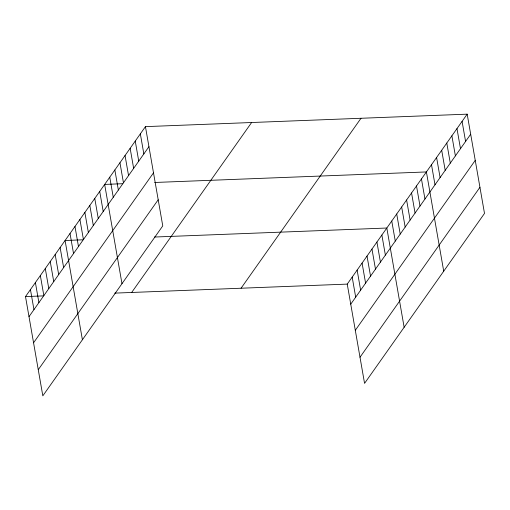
<?xml version="1.0" encoding="UTF-8"?>
<svg xmlns="http://www.w3.org/2000/svg" width="510" height="510" viewBox="0 0 510 510"><rect width="100%" height="100%" fill="white"/><g stroke="black" fill="none" stroke-linecap="round" stroke-linejoin="round"><path stroke-width="0.76" d="M145.439 126.633L162.76 225.892L42.821 395.843L25.5 296.584L145.439 126.633L467.179 114.157L484.5 213.416L364.561 383.367L347.24 284.108L467.179 114.157M29 316.653L148.939 146.701M33.564 342.784L153.504 172.833M38.263 369.712L158.202 199.761M131.676 292.466L251.615 122.515M241.064 288.226L361.003 118.275M350.74 304.183L470.679 134.232M355.304 330.314L475.243 160.363M360.003 357.236L479.942 187.285M122.355 183.727L104.658 184.416L121.979 283.675M154.67 182.478L426.398 171.94L443.719 271.199M82.773 239.815L65.082 240.503L82.403 339.756M154.326 237.042L386.816 228.027L404.143 327.286M25.5 296.584L43.197 295.896M114.75 293.123L347.24 284.108M462.079 121.38L465.585 141.455M456.979 128.603L460.485 148.678M451.885 135.826L455.385 155.901M446.786 143.049L450.292 163.123M441.692 150.271L445.192 170.346M436.592 157.494L440.098 177.569M431.498 164.717L434.998 184.792M421.451 178.953L424.951 199.021M416.504 185.965L420.004 206.034M411.557 192.971L415.057 213.046M406.61 199.984L410.11 220.052M401.663 206.996L405.163 227.065M396.716 214.009L400.216 234.077M391.763 221.015L395.269 241.083M381.869 235.04L385.375 255.108M376.922 242.046L380.428 262.115M371.975 249.058L375.481 269.127M367.028 256.071L370.534 276.139M362.081 263.077L365.587 283.152M357.134 270.09L360.634 290.158M352.187 277.102L355.687 297.171M140.339 133.856L143.845 153.924M135.246 141.079L138.745 161.147M130.146 148.302L133.645 168.37M125.046 155.524L128.552 175.593M119.952 162.747L123.452 182.816M114.852 169.97L118.358 190.039M109.758 177.193L113.258 197.262M99.711 191.428L103.211 211.497M94.764 198.435L98.264 218.509M89.817 205.447L93.317 225.516M84.87 212.46L88.37 232.528M79.923 219.472L83.423 239.541M74.976 226.478L78.476 246.547M70.029 233.491L73.529 253.559M60.129 247.509L63.635 267.578M55.182 254.522L58.688 274.59M50.235 261.534L53.741 281.603M45.288 268.541L48.794 288.609M40.341 275.553L43.847 295.621M35.394 282.565L38.9 302.634M30.447 289.572L33.953 309.647"/></g></svg>
